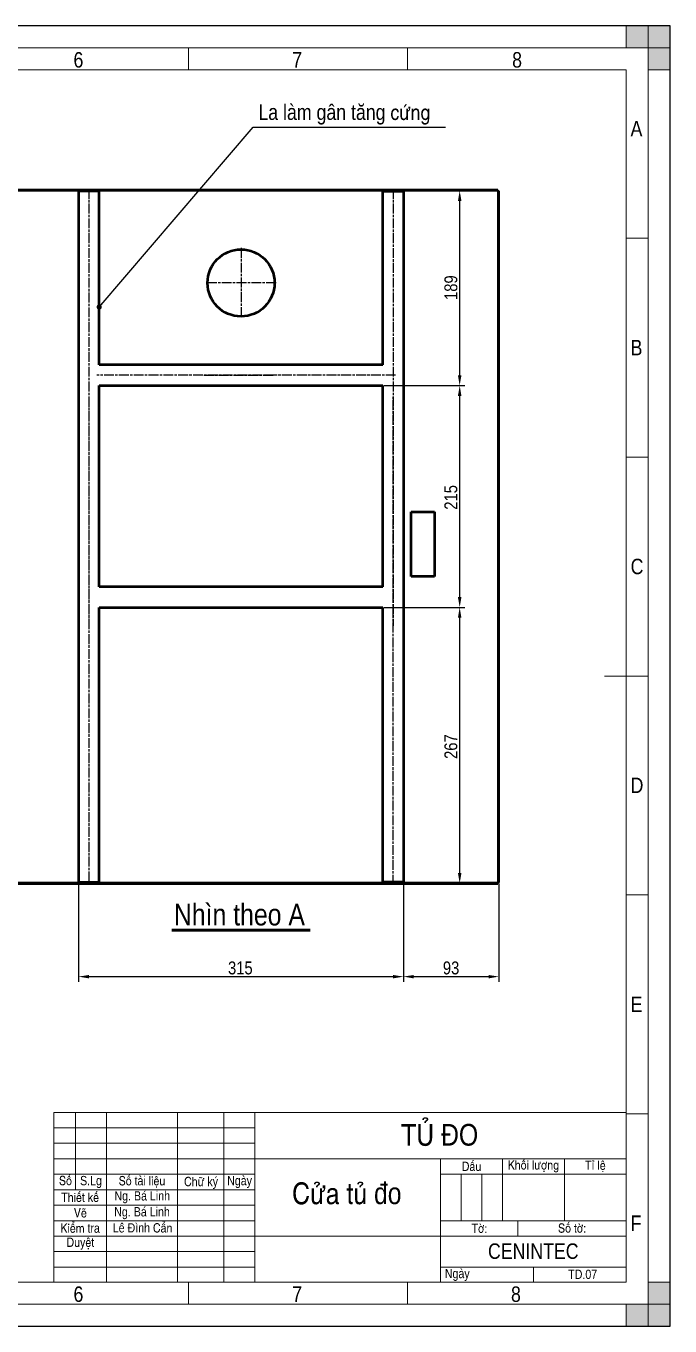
# Model space of a CAD drawing. Header units: millimetres. Extents: x 0 to 19094, y -1 to 2103.
# Drawn here: x 18470 to 19094, y 69 to 1329 of the extents above; entities that cross this region are included whole.
import ezdxf

# ---------------------------------------------------------------- set-up
doc = ezdxf.new("R2010")
doc.units = ezdxf.units.MM
doc.header["$LTSCALE"] = 2.5
doc.linetypes.add('CHAIN', pattern=[0.7087, 0.4724, -0.0591, 0.1181, -0.0591])
for name, color, linetype, lineweight in [('Border (ANSI)', 7, 'Continuous', 70), ('Center Mark (ANSI)', 7, 'Continuous', 25), ('Centerline (ANSI)', 7, 'Continuous', 25), ('Co ban', 7, 'Continuous', 50), ('Dimension (ANSI)', 7, 'Continuous', 25), ('Symbol (ANSI)', 7, 'Continuous', 25)]:
    doc.layers.add(name, color=color, linetype=linetype, lineweight=lineweight)
for name, color, linetype, lineweight, true_color in [('Khung ban ve', 5, 'Continuous', 15, 0x0000ff), ('Manh khung ten', 7, 'Continuous', 15, 0x994c4c), ('Net chu', 30, 'Continuous', 15, 0xff7f00), ('THIN', 5, 'Continuous', 15, 0x0000ff)]:
    doc.layers.add(name, color=color, linetype=linetype, lineweight=lineweight, true_color=true_color)
doc.styles.add('Linh_50', font='')
doc.styles.add('Note Text (ANSI)', font='')
doc.styles.add('StandardAM_ANSI', font='')
doc.styles.add('Text Style71', font='')
doc.styles.get('Linh_50').set_extended_font_data('VNI-Helve-Condense')
doc.styles.get('Note Text (ANSI)').set_extended_font_data('VNI-Helve-Condense')
doc.styles.get('StandardAM_ANSI').set_extended_font_data('VNI-Helve-Condense')
doc.styles.get('Text Style71').set_extended_font_data('VNI-Helve-Condense')
doc.dimstyles.new('Default - mm (ANSI)', dxfattribs={"dimscale": 2.5, "dimtxt": 5, "dimasz": 4, "dimexe": 2, "dimexo": 0.5, "dimgap": 0.8, "dimtad": 1, "dimtoh": 1, "dimdec": 0, "dimrnd": 1e-08, "dimzin": 4, "dimdsep": 46, "dimtxsty": 'StandardAM_ANSI', "dimcen": 0.09, "dimdle": 10, "dimclrd": 256, "dimclre": 256, "dimclrt": 256, "dimadec": 1, "dimazin": 1, "dimtfac": 0.61, "dimtofl": 0, "dimtmove": 0, "dimatfit": 3, "dimldrblk": 'DOT', "dimfxl": 1, "dimtolj": 1, "dimtzin": 4, "dimlwd": -1, "dimlwe": -1, "dimarcsym": 0})
doc.dimstyles.new('Default - mm (ANSI)$7', dxfattribs={"dimscale": 2.5, "dimtxt": 5, "dimasz": 2, "dimexe": 2, "dimexo": 0.5, "dimgap": 0.8, "dimtad": 1, "dimtoh": 1, "dimdec": 0, "dimrnd": 1e-08, "dimzin": 4, "dimdsep": 46, "dimtxsty": 'StandardAM_ANSI', "dimcen": 0.09, "dimdle": 10, "dimclrd": 256, "dimclre": 256, "dimclrt": 256, "dimadec": 1, "dimazin": 1, "dimtfac": 0.61, "dimtofl": 0, "dimtmove": 0, "dimatfit": 3, "dimldrblk": 'DOT', "dimfxl": 1, "dimtolj": 1, "dimtzin": 4, "dimlwd": -1, "dimlwe": -1, "dimarcsym": 0})

# ---------------------------------------------------------------- blocks, each defined once
blk = doc.blocks.new('Borders A2_Thuong')
at = {"layer": 'THIN'}
for points in [[(594.01, 412.96), (594.01, 420.04), (579.87, 420.04), (579.87, 412.96)], [(594.01, 420.04), (586.94, 420.04), (586.94, 405.89), (594.01, 405.89)], [(586.94, -0.01), (586.94, 14.14), (594.01, 14.14), (594.01, -0.01)], [(594.01, -0.01), (579.87, -0.01), (579.87, 7.06), (594.01, 7.06)]]:
    blk.add_hatch(color=256, dxfattribs=at).paths.add_polyline_path(points)
at = {"layer": 'Khung ban ve'}
for p, q in [((28.3, 405.89), (579.87, 405.89)), ((579.87, 405.89), (579.87, 14.14)), ((572.8, 210.01), (586.94, 210.01)), ((394.87, 69.02), (579.89, 69.02)), ((394.87, 14.02), (394.87, 69.02)), ((401.87, 44.02), (401.87, 69.02)), ((411.87, 14.02), (411.87, 69.02)), ((434.87, 14.02), (434.87, 69.02)), ((449.87, 14.02), (449.87, 69.02)), ((459.87, 14.02), (459.87, 69.02)), ((579.87, 64.02), (579.89, 64.02)), ((579.87, 59.02), (579.89, 59.02)), ((394.87, 54.02), (579.89, 54.02)), ((519.87, 14.02), (519.87, 54.02)), ((539.87, 34.02), (539.87, 54.02)), ((559.87, 34.02), (559.87, 54.02)), ((394.87, 49.02), (459.87, 49.02)), ((519.87, 49.02), (579.89, 49.02)), ((394.87, 44.02), (459.87, 44.02)), ((579.87, 44.02), (579.89, 44.02)), ((579.87, 39.02), (579.89, 39.02)), ((519.87, 34.02), (579.89, 34.02)), ((544.87, 29.02), (544.87, 34.02)), ((579.87, 29.02), (459.87, 29.02)), ((579.87, 24.02), (579.89, 24.02)), ((579.87, 14.14), (28.3, 14.14))]:
    blk.add_line(p, q, dxfattribs=at)
at = {"layer": 'Manh khung ten', "lineweight": 25}
for p, q in [((594.01, 420.04), (0.01, 420.04)), ((594.01, -0.01), (594.01, 420.04)), ((0.01, -0.01), (594.01, -0.01))]:
    blk.add_line(p, q, dxfattribs=at)
at = {"layer": 'Manh khung ten'}
for p, q in [((0.01, 420.04), (594.01, 420.04)), ((594.01, 420.04), (594.01, -0.01)), ((21.23, 412.96), (586.94, 412.96)), ((438.44, 412.96), (438.44, 405.89)), ((509.15, 412.96), (509.15, 405.89)), ((586.94, 412.96), (586.94, 7.06)), ((586.89, 351.5), (579.84, 351.5)), ((586.92, 280.73), (579.87, 280.73)), ((586.92, 139.3), (579.87, 139.3)), ((586.94, 68.53), (579.89, 68.53)), ((394.87, 64.02), (459.87, 64.02)), ((394.87, 59.02), (459.87, 59.02)), ((526.54, 34.02), (526.54, 49.02)), ((533.2, 34.02), (533.2, 49.02)), ((394.87, 39.02), (459.87, 39.02)), ((394.87, 34.02), (459.87, 34.02)), ((394.87, 29.02), (459.87, 29.02)), ((394.87, 24.02), (459.87, 24.02)), ((394.87, 19.02), (459.87, 19.02)), ((519.87, 19.02), (579.89, 19.02)), ((549.88, 19.02), (549.88, 14.14)), ((438.44, 14.14), (438.44, 7.06)), ((509.15, 14.14), (509.15, 7.06)), ((586.94, 7.06), (21.23, 7.06)), ((594.01, -0.01), (0.01, -0.01))]:
    blk.add_line(p, q, dxfattribs=at)
at = {"layer": 'THIN'}
for p, q in [((594.01, 420.04), (579.87, 420.04)), ((579.87, 420.04), (579.87, 412.96)), ((594.01, 420.04), (586.94, 420.04)), ((586.94, 420.04), (586.94, 405.89)), ((594.01, 412.96), (594.01, 420.04)), ((594.01, 405.89), (594.01, 420.04)), ((579.87, 412.96), (594.01, 412.96)), ((586.94, 405.89), (594.01, 405.89)), ((586.94, -0.01), (586.94, 14.14)), ((586.94, 14.14), (594.01, 14.14)), ((594.01, 14.14), (594.01, -0.01)), ((579.87, -0.01), (579.87, 7.06)), ((579.87, 7.06), (594.01, 7.06)), ((594.01, 7.06), (594.01, -0.01)), ((594.01, -0.01), (579.87, -0.01)), ((594.01, -0.01), (586.94, -0.01))]:
    blk.add_line(p, q, dxfattribs=at)
at = {"layer": 'Border (ANSI)', "style": 'Note Text (ANSI)'}
for s, insert, char_height, width, attachment_point in [('Daáu', (529.87, 51.55), 3, 19.9371, 5), ('Khoái löôïng', (549.86, 51.58), 3, 19.9371, 5), ('Tæ leä', (569.89, 51.58), 3, 19.9948, 5), ('Soá', (398.63, 46.96), 3, 7.075, 5), ('S.Lg', (406.89, 46.52), 3, 10.0576, 5), ('Soá taøi lieäu', (423.36, 46.56), 3, 22.8599, 5), ('Chöõ kyù', (442.46, 46.22), 3, 15.0245, 5), ('Ngaøy', (454.9, 46.52), 3, 10.0163, 5), ('Thieát keá', (403.38, 41.55), 3, 16.9679, 5), ('Ng. Baù Linh', (423.45, 41.6), 3, 22.8602, 5), ('Veõ', (403.45, 36.54), 3, 17.0139, 5), ('Ng. Baù Linh', (423.38, 36.45), 3, 22.8602, 5), ('Kieåm tra', (403.38, 31.59), 3, 16.9779, 5), ('Leâ Ñình Caån', (423.56, 31.67), 3, 22.8602, 5), ('Soá tôø:', (562.36, 31.61), 3, 34.8305, 5), ('Tôø:', (532.42, 31.54), 3, 24.9188, 5), ('Duyeät', (403.45, 26.61), 3, 16.9779, 5), ('\\fVNI-Helve-Condense|b0|i0;\\H5.0000;CENINTEC', (549.82, 24.14), 5, 59.8872, 5), ('Ngaøy', (521.24, 16.5), 3, 30.0083, 4)]:
    blk.add_mtext(s, dxfattribs=dict(at, insert=insert, char_height=char_height, width=width, attachment_point=attachment_point))
at = {"layer": 'Net chu', "style": 'Linh_50'}
for s, p in [('6', (401.23, 406.6)), ('8', (542.99, 406.6)), ('7', (471.92, 406.6)), ('A', (581.26, 384.38)), ('B', (581.28, 313.62)), ('C', (581.28, 242.9)), ('D', (581.28, 172.19)), ('E', (581.31, 101.42)), ('F', (581.31, 30.71)), ('6', (401.23, 7.77)), ('7', (471.92, 7.77)), ('8', (542.63, 7.77))]:
    blk.add_text(s, height=5, dxfattribs=at).set_placement(p)
blk = doc.blocks.new('_Dot')
at = {"color": 0, "linetype": 'ByBlock', "lineweight": -2}
blk.add_line((-0.5, 0), (-1, 0), dxfattribs=at)
at = {"color": 0, "linetype": 'ByBlock', "const_width": 0.5}
blk.add_lwpolyline([(-0.25, 0, 1), (0.25, 0, 1)], format="xyb", close=True, dxfattribs=at)
blk = doc.blocks.new('*D147')
at = {"layer": 'Defpoints', "color": 0, "transparency": 16777216}
for p in [(18520.9, 499.1), (18835.9, 499.1), (18835.9, 407.7)]:
    blk.add_point(p, dxfattribs=at)
at = {"layer": 'Dimension (ANSI)', "transparency": 16777216}
for p, q in [((18520.9, 497.9), (18520.9, 402.7)), ((18835.9, 497.9), (18835.9, 402.7)), ((18530.9, 407.7), (18825.9, 407.7))]:
    blk.add_line(p, q, dxfattribs=at)
for points in [[(18530.9, 409.3), (18530.9, 406), (18520.9, 407.7)], [(18825.9, 409.3), (18825.9, 406), (18835.9, 407.7)]]:
    blk.add_solid(points, dxfattribs=at)
at = {"layer": 'Dimension (ANSI)', "color": 150, "true_color": 0x0080ff, "transparency": 16777216, "insert": (18665.8, 422.4), "char_height": 12.5, "attachment_point": 1, "style": 'StandardAM_ANSI'}
blk.add_mtext('\\A1;315', dxfattribs=at)
blk = doc.blocks.new('*D148')
at = {"layer": 'Defpoints', "color": 0, "transparency": 16777216}
for p in [(18815.9, 765.6), (18890.4, 765.6), (18890.4, 498.1)]:
    blk.add_point(p, dxfattribs=at)
at = {"layer": 'Dimension (ANSI)', "transparency": 16777216}
for p, q in [((18817.2, 765.6), (18895.4, 765.6)), ((18890.4, 508.1), (18890.4, 755.6))]:
    blk.add_line(p, q, dxfattribs=at)
for points in [[(18888.7, 755.6), (18892.1, 755.6), (18890.4, 765.6)], [(18888.7, 508.1), (18892.1, 508.1), (18890.4, 498.1)]]:
    blk.add_solid(points, dxfattribs=at)
at = {"layer": 'Dimension (ANSI)', "color": 150, "true_color": 0x0080ff, "transparency": 16777216, "insert": (18875.6, 618.7), "char_height": 12.5, "attachment_point": 1, "rotation": 90, "style": 'StandardAM_ANSI'}
blk.add_mtext('\\A1;267', dxfattribs=at)
blk = doc.blocks.new('*D149')
at = {"layer": 'Defpoints', "color": 0, "transparency": 16777216}
for p in [(18815.9, 980.6), (18890.4, 980.6), (18815.9, 765.6)]:
    blk.add_point(p, dxfattribs=at)
at = {"layer": 'Dimension (ANSI)', "transparency": 16777216}
for p, q in [((18817.2, 980.6), (18895.4, 980.6)), ((18890.4, 775.6), (18890.4, 970.6)), ((18817.2, 765.6), (18895.4, 765.6))]:
    blk.add_line(p, q, dxfattribs=at)
for points in [[(18888.7, 970.6), (18892.1, 970.6), (18890.4, 980.6)], [(18888.7, 775.6), (18892.1, 775.6), (18890.4, 765.6)]]:
    blk.add_solid(points, dxfattribs=at)
at = {"layer": 'Dimension (ANSI)', "color": 150, "true_color": 0x0080ff, "transparency": 16777216, "insert": (18875.6, 860.3), "char_height": 12.5, "attachment_point": 1, "rotation": 90, "style": 'StandardAM_ANSI'}
blk.add_mtext('\\A1;215', dxfattribs=at)
blk = doc.blocks.new('*D150')
at = {"layer": 'Defpoints', "color": 0, "transparency": 16777216}
for p in [(18890.4, 1169.6), (18890.4, 1169.6), (18815.9, 980.6)]:
    blk.add_point(p, dxfattribs=at)
at = {"layer": 'Dimension (ANSI)', "transparency": 16777216}
for p, q in [((18890.4, 990.6), (18890.4, 1159.6)), ((18817.2, 980.6), (18895.4, 980.6))]:
    blk.add_line(p, q, dxfattribs=at)
for points in [[(18888.7, 1159.6), (18892.1, 1159.6), (18890.4, 1169.6)], [(18888.7, 990.6), (18892.1, 990.6), (18890.4, 980.6)]]:
    blk.add_solid(points, dxfattribs=at)
at = {"layer": 'Dimension (ANSI)', "color": 150, "true_color": 0x0080ff, "transparency": 16777216, "insert": (18875.6, 1063.6), "char_height": 12.5, "attachment_point": 1, "rotation": 90, "style": 'StandardAM_ANSI'}
blk.add_mtext('\\A1;189', dxfattribs=at)
blk = doc.blocks.new('*D151')
at = {"layer": 'Defpoints', "color": 0, "transparency": 16777216}
for p in [(18835.9, 499.1), (18928.4, 499), (18928.4, 407.7)]:
    blk.add_point(p, dxfattribs=at)
at = {"layer": 'Dimension (ANSI)', "transparency": 16777216}
for p, q in [((18835.9, 497.9), (18835.9, 402.7)), ((18928.4, 497.7), (18928.4, 402.7)), ((18845.9, 407.7), (18918.4, 407.7))]:
    blk.add_line(p, q, dxfattribs=at)
for points in [[(18845.9, 409.3), (18845.9, 406), (18835.9, 407.7)], [(18918.4, 409.3), (18918.4, 406), (18928.4, 407.7)]]:
    blk.add_solid(points, dxfattribs=at)
at = {"layer": 'Dimension (ANSI)', "color": 150, "true_color": 0x0080ff, "transparency": 16777216, "insert": (18874.1, 422.4), "char_height": 12.5, "attachment_point": 1, "style": 'StandardAM_ANSI'}
blk.add_mtext('\\A1;93', dxfattribs=at)

msp = doc.modelspace()

# ---------------------------------------------------------------- linework, layer by layer
at = {"layer": 'Center Mark (ANSI)', "linetype": 'CHAIN', "ltscale": 8.113447}
for p, q in [((18678.4, 1114.139), (18678.4, 1046.139)), ((18712.4, 1080.139), (18644.4, 1080.139))]:
    msp.add_line(p, q, dxfattribs=at)
at = {"layer": 'Center Mark (ANSI)', "linetype": 'CHAIN', "ltscale": 1.320939}
for p, q in [((18642.333, 990.639), (18649.467, 990.639)), ((18709.467, 990.639), (18702.333, 990.639))]:
    msp.add_line(p, q, dxfattribs=at)
at = {"layer": 'Centerline (ANSI)', "linetype": 'CHAIN', "ltscale": 8.113447}
for p, q in [((18530.9, 1171.389), (18530.9, 747.639)), ((18825.9, 1171.389), (18825.9, 747.639)), ((18828.331, 990.639), (18538.65, 990.639)), ((18642.333, 990.639), (18709.467, 990.639)), ((18530.9, 969.639), (18530.9, 496.889)), ((18825.9, 496.889), (18825.9, 969.639))]:
    msp.add_line(p, q, dxfattribs=at)
at = {"layer": 'Co ban'}
for p, q in [((18927.547, 1170.139), (18429.254, 1170.139)), ((18927.547, 1169.639), (18429.254, 1169.639)), ((18520.9, 1169.139), (18520.9, 499.139)), ((18540.9, 1169.139), (18520.9, 1169.139)), ((18540.9, 1000.639), (18540.9, 1169.139)), ((18815.9, 1000.639), (18815.9, 1169.139)), ((18815.9, 1169.139), (18835.9, 1169.139)), ((18835.9, 1169.139), (18835.9, 499.139)), ((18927.4, 1169.139), (18927.4, 1169.639)), ((18927.4, 1169.139), (18927.9, 1169.139)), ((18927.547, 1169.639), (18927.547, 1170.139)), ((18927.9, 1169.286), (18928.4, 1169.286)), ((18927.9, 498.993), (18927.9, 1169.286)), ((18928.4, 498.993), (18928.4, 1169.286)), ((18815.9, 1000.639), (18540.9, 1000.639)), ((18540.9, 980.639), (18815.9, 980.639)), ((18540.9, 785.639), (18540.9, 980.639)), ((18815.9, 785.639), (18815.9, 980.639)), ((18843.4, 858.139), (18865.9, 858.139)), ((18843.4, 795.639), (18843.4, 858.139)), ((18865.9, 858.139), (18865.9, 795.639)), ((18865.9, 795.639), (18843.4, 795.639)), ((18815.9, 785.639), (18540.9, 785.639)), ((18540.9, 765.639), (18815.9, 765.639)), ((18540.9, 499.139), (18540.9, 765.639)), ((18815.9, 499.139), (18815.9, 765.639)), ((18429.254, 498.639), (18927.547, 498.639)), ((18429.254, 498.139), (18927.547, 498.139)), ((18520.9, 499.139), (18540.9, 499.139)), ((18835.9, 499.139), (18815.9, 499.139)), ((18927.4, 499.139), (18927.9, 499.139)), ((18927.4, 499.139), (18927.4, 498.639)), ((18927.547, 498.639), (18927.547, 498.139)), ((18927.9, 498.993), (18928.4, 498.993))]:
    msp.add_line(p, q, dxfattribs=at)
msp.add_circle((18678.4, 1080.139), 32.5, dxfattribs=at)
at = {"layer": 'Symbol (ANSI)', "lineweight": 60}
msp.add_line((18611.377, 452.749), (18745.424, 452.749), dxfattribs=at)

# ---------------------------------------------------------------- block references
at = {"xscale": 3, "yscale": 3, "zscale": 3}
msp.add_blockref('Borders A2_Thuong', (17312.288, 69.071), dxfattribs=at)

# ---------------------------------------------------------------- texts
at = {"layer": 'Symbol (ANSI)', "color": 150, "true_color": 0x0080ff, "insert": (18695.258, 1233.539), "char_height": 15, "width": 182.04728, "attachment_point": 7, "style": 'StandardAM_ANSI'}
msp.add_mtext('{\\fVNI-Helve-Condense|b0|i0;La laøm gaân taêng cöùng}', dxfattribs=at)
at = {"layer": 'Symbol (ANSI)', "insert": (18613.326, 457.024), "char_height": 21, "attachment_point": 7, "style": 'Text Style71'}
msp.add_mtext('Nhìn theo A', dxfattribs=at)
at = {"layer": 'Symbol (ANSI)', "attachment_point": 5, "style": 'Note Text (ANSI)'}
for s, insert, char_height, width in [('{\\fVNI-Helve-Condense|b0|i0;\\H21.0000;TUÛ ÑO}', (18871.021, 254.115), 21, 360.17729), ('{\\fVNI-Helve-Condense|b0|i0;\\H21.0000;Cöûa tuû ño}', (18781.004, 197.416), 21, 187.2934), ('{\\fVNI-Helve-Condense|b0|i0;TD.07}', (19009.678, 119.097), 9, 120.39883)]:
    msp.add_mtext(s, dxfattribs=dict(at, insert=insert, char_height=char_height, width=width))

# ---------------------------------------------------------------- dimensions: what is measured, and where the dimension line sits
at = {"layer": 'Dimension (ANSI)'}
for base, p1, p2, angle, override, picture, middle in [((18890.406, 1169.639), (18815.9, 980.639), (18890.406, 1169.639), 270, {"dimgap": 0.8, "dimtoh": 0, "dimdec": 0, "dimse2": 1, "dimtol": 0, "dimlim": 0, "dimtp": 0, "dimtm": 0, "dimtdec": 2, "dimatfit": 1}, '*D150', (18890.406, 1075.139)), ((18890.406, 980.639), (18815.9, 765.639), (18815.9, 980.639), 270, {"dimgap": 0.8, "dimtoh": 0, "dimdec": 0, "dimtol": 0, "dimlim": 0, "dimtp": 0, "dimtm": 0, "dimtdec": 2, "dimatfit": 1}, '*D149', (18890.406, 873.139)), ((18890.405908317, 765.639238322), (18890.405908316, 498.139238322), (18815.900349292, 765.639238322), 270, {"dimgap": 0.8, "dimtoh": 0, "dimdec": 0, "dimse1": 1, "dimtol": 0, "dimlim": 0, "dimtp": 0, "dimtm": 0, "dimtdec": 2, "dimatfit": 1}, '*D148', (18890.405908316, 631.889238322)), ((18835.9, 407.676), (18520.9, 499.139), (18835.9, 499.139), 180, {"dimgap": 0.8, "dimtoh": 0, "dimdec": 0, "dimtol": 0, "dimlim": 0, "dimtp": 0, "dimtm": 0, "dimtdec": 2, "dimatfit": 1}, '*D147', (18678.4, 407.676)), ((18928.400349292, 407.67584935), (18835.900349292, 499.139238322), (18928.400349292, 498.992791713), 180, {"dimgap": 0.8, "dimtoh": 0, "dimdec": 0, "dimtol": 0, "dimlim": 0, "dimtp": 0, "dimtm": 0, "dimtdec": 2, "dimatfit": 1}, '*D151', (18882.150349292, 407.67584935))]:
    dim = msp.add_linear_dim(base=base, p1=p1, p2=p2, angle=angle, dimstyle='Default - mm (ANSI)', override=override, dxfattribs=at)
    dim.commit()
    dim.dimension.update_dxf_attribs({"geometry": picture, "text_midpoint": middle, "dimtype": 160})

# ---------------------------------------------------------------- leaders
at = {"layer": 'Symbol (ANSI)', "annotation_type": 0, "has_hookline": 1, "hookline_direction": 0, "text_width": 181.362}
msp.add_leader([(18540.9, 1056.742), (18690.258, 1231.039), (18695.258, 1231.039)], dimstyle='Default - mm (ANSI)$7', override={"dimgap": 0, "dimtad": 1}, dxfattribs=at)

doc.saveas('drawing.dxf')
